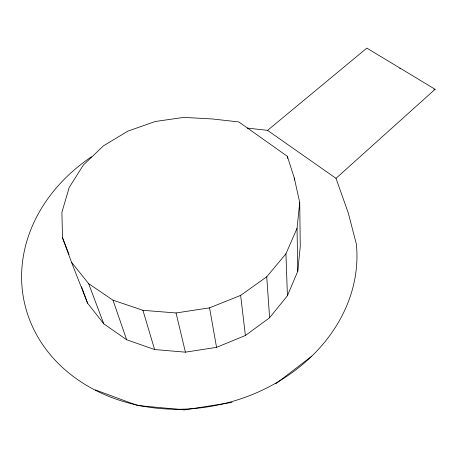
<?xml version="1.0" encoding="UTF-8"?>
<svg xmlns="http://www.w3.org/2000/svg" width="458" height="458" viewBox="0 0 458 458"><rect width="100%" height="100%" fill="white"/><g stroke="black" fill="none" stroke-linecap="round" stroke-linejoin="round"><path stroke-width="0.69" d="M297.774 271.239L300.265 246.261L299.727 202.499L294.288 178.007L287.372 156.35L238.847 121.942L212.323 118.96L183.813 117.391L155.148 121.519L127.851 131.143L103.456 145.839L83.436 164.943L69.181 187.511L61.904 212.3L62.517 237.788L71.477 262.194L87.57 303.19L103.783 323.812L126.66 339.762L154.604 349.534L185.416 352.168L216.548 347.341L245.385 335.496L269.607 317.749L287.429 295.708L297.774 271.239L297.042 228.37L299.727 202.499M71.477 262.194L88.606 283.611L112.989 300.173L142.925 310.306L176.044 312.969L209.569 307.833L240.645 295.381L266.733 276.798L285.918 253.801L297.042 228.37M91.48 156.808A168.79 141.493 -12.1 0 0 119.149 400.16A168.79 141.493 -12.1 0 0 356.358 244.051L348.257 212.913L336 178.351L435.1 89.287L366.835 48.113L267.552 130.375L247.206 128.068M399.817 68.62L400.235 68.259M275.739 383.827L311.824 356.158M232.046 402.399L184.534 409.887L137.577 405.53L95.424 389.93M267.552 130.375L336 178.351M62.517 237.788L69.021 254.396M88.606 283.611L103.783 323.812M81.553 286.84L87.57 303.19M112.989 300.173L126.66 339.762M142.925 310.306L154.604 349.534M176.044 312.969L185.416 352.168M209.569 307.833L216.548 347.341M240.645 295.381L245.385 335.496M266.733 276.798L269.607 317.749M285.918 253.801L287.429 295.708M287.372 156.35L287.435 158.468M294.288 178.007L294.328 180.126M435.1 89.287A54.651 33.48 49.8 0 1 433.875 89.837"/></g></svg>
